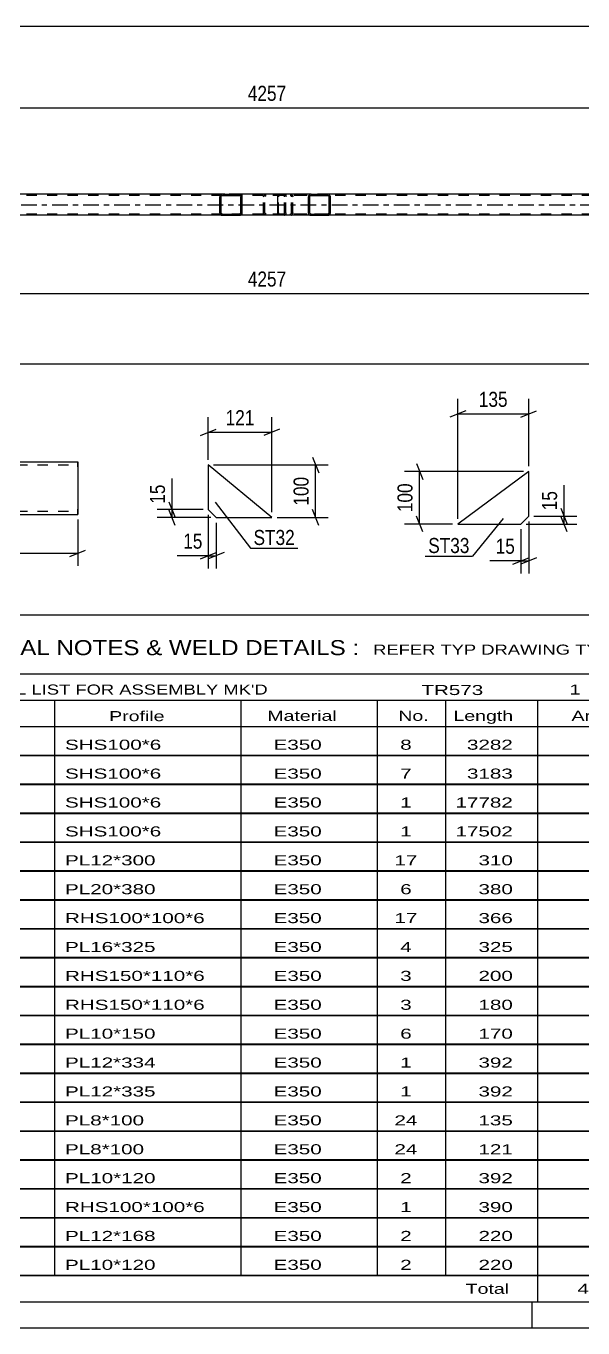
# Model space of a CAD drawing. Header units: millimetres. Extents: x 0 to 841, y 0 to 594.
# Drawn here: x 534.6 to 640.7, y 0 to 247.8 of the extents above; entities that cross this region are included whole.
import ezdxf

# ---------------------------------------------------------------- set-up
doc = ezdxf.new("R2010")
doc.units = ezdxf.units.MM
doc.linetypes.add('DXK_LINE_DOT2', pattern=[3.9198, 1.9599, -1.9599])
doc.linetypes.add('DXK_LINE_DOT3', pattern=[5.9187, 2.979, -0.9799, 0.9799, -0.9799])
doc.styles.add('Arial Narrow', font='ARIALN.TTF', dxfattribs={"height": 0.2})

# ---------------------------------------------------------------- blocks, each defined once
blk = doc.blocks.new('Unknown-122570569-1133')
at = {"color": 5, "linetype": 'Continuous'}
for p, q in [((5, 5), (836, 5)), ((631, 0), (631, 5)), ((0, 0), (841, 0))]:
    blk.add_line(p, q, dxfattribs=at)
blk = doc.blocks.new('Part-122570569-2004 - 1990')
at = {"color": 2, "linetype": 'Continuous'}
for p, q in [((505.43, 164.85), (544.42, 164.86)), ((505.43, 164.85), (505.43, 164.85)), ((505.43, 164.76), (505.43, 164.85)), ((505.43, 164.5), (505.43, 164.76)), ((505.43, 164.11), (505.43, 164.5)), ((505.43, 164.11), (505.43, 155.59)), ((544.43, 164.86), (544.42, 164.86)), ((544.42, 164.86), (544.42, 164.77)), ((544.42, 164.77), (544.42, 164.51)), ((544.42, 164.51), (544.42, 164.12)), ((544.42, 164.12), (544.43, 155.6)), ((505.43, 155.2), (505.43, 155.59)), ((505.43, 154.94), (505.43, 155.2)), ((505.43, 154.85), (505.43, 154.94)), ((505.43, 154.85), (544.43, 154.86)), ((505.43, 154.85), (505.43, 154.85)), ((544.43, 155.6), (544.43, 155.22)), ((544.43, 155.22), (544.43, 154.96)), ((544.43, 154.96), (544.43, 154.86)), ((544.43, 154.86), (544.43, 154.86))]:
    blk.add_line(p, q, dxfattribs=at)
at = {"color": 7, "linetype": 'DXK_LINE_DOT2'}
for p, q in [((505.43, 164.85), (544.43, 164.86)), ((505.43, 164.85), (505.43, 164.76)), ((505.43, 164.76), (505.43, 164.5)), ((505.43, 164.5), (505.43, 164.25)), ((505.43, 164.25), (544.43, 164.26)), ((505.43, 164.25), (544.42, 164.26)), ((505.43, 164.25), (505.43, 155.5)), ((505.43, 164.25), (505.43, 164.25)), ((505.43, 164.21), (505.43, 164.25)), ((505.43, 164.21), (505.43, 164.25)), ((505.43, 164.21), (505.43, 155.82)), ((505.43, 164.11), (505.43, 164.21)), ((505.43, 164.08), (505.43, 164.11)), ((505.43, 163.88), (505.43, 164.08)), ((505.43, 163.88), (505.43, 155.63)), ((544.42, 164.26), (544.43, 164.26)), ((544.42, 164.22), (544.42, 164.26)), ((544.42, 164.22), (544.43, 155.83)), ((544.43, 164.77), (544.43, 164.86)), ((544.43, 164.51), (544.43, 164.77)), ((544.43, 164.26), (544.43, 164.51)), ((544.43, 164.26), (544.43, 155.51)), ((544.43, 164.22), (544.43, 164.26)), ((544.43, 164.12), (544.43, 164.22)), ((544.43, 164.09), (544.43, 164.12)), ((544.43, 163.89), (544.43, 164.09)), ((544.43, 163.89), (544.43, 155.64)), ((505.43, 155.63), (505.43, 155.82)), ((505.43, 155.5), (505.43, 155.63)), ((505.43, 155.63), (505.43, 155.5)), ((505.43, 155.45), (505.43, 155.5)), ((505.43, 155.5), (505.43, 155.45)), ((505.43, 155.5), (505.43, 155.2)), ((505.43, 155.45), (544.43, 155.46)), ((505.43, 155.45), (544.43, 155.46)), ((505.43, 155.45), (505.43, 155.45)), ((505.43, 155.2), (505.43, 154.94)), ((505.43, 154.94), (505.43, 154.85)), ((505.43, 154.85), (544.43, 154.86)), ((544.43, 155.64), (544.43, 155.83)), ((544.43, 155.51), (544.43, 155.64)), ((544.43, 155.64), (544.43, 155.51)), ((544.43, 155.46), (544.43, 155.51)), ((544.43, 155.51), (544.43, 155.46)), ((544.43, 155.22), (544.43, 155.51)), ((544.43, 155.46), (544.43, 155.46)), ((544.43, 154.96), (544.43, 155.22)), ((544.43, 154.86), (544.43, 154.96))]:
    blk.add_line(p, q, dxfattribs=at)
blk = doc.blocks.new('Part-122570569-8114 - 8108')
at = {"color": 2, "linetype": 'Continuous'}
for p, q in [((581.39, 154.26), (569.3, 164.26)), ((569.3, 164.26), (569.3, 155.76)), ((569.3, 155.76), (570.8, 154.26)), ((570.8, 154.26), (581.39, 154.26))]:
    blk.add_line(p, q, dxfattribs=at)
blk = doc.blocks.new('Part-122570569-7320 - 7169')
at = {"color": 2, "linetype": 'Continuous'}
for p, q in [((571.99, 215.79), (506.92, 215.79)), ((657.13, 215.79), (592.06, 215.79)), ((571.99, 211.79), (506.92, 211.79)), ((657.13, 211.79), (592.06, 211.79))]:
    blk.add_line(p, q, dxfattribs=at)
at = {"color": 7, "linetype": 'DXK_LINE_DOT2'}
for p, q in [((592.06, 215.79), (571.99, 215.79)), ((763.96, 215.55), (101.56, 215.55)), ((763.96, 212.03), (101.56, 212.03)), ((592.06, 211.79), (571.99, 211.79))]:
    blk.add_line(p, q, dxfattribs=at)
at = {"color": 7, "linetype": 'DXK_LINE_DOT3'}
blk.add_line((101.56, 213.79), (763.96, 213.79), dxfattribs=at)
blk = doc.blocks.new('Part-122570569-7367 - 7169')
at = {"linetype": 'Continuous'}
h = blk.add_hatch(dxfattribs=at)
h.set_pattern_fill('', scale=0.7, style=0, pattern_type=0)
h.set_pattern_definition([(45, (592.5197, 215.4909), (-1.57154, 1.57154), [])])
h.paths.add_polyline_path([(592.56, 215.31), (592.52, 215.49), (592.41, 215.65), (592.25, 215.75), (592.06, 215.79), (588.87, 215.79), (588.68, 215.75), (588.52, 215.65), (588.41, 215.49), (588.37, 215.31), (588.37, 212.27), (588.41, 212.08), (588.52, 211.93), (588.68, 211.82), (588.87, 211.79), (592.06, 211.79), (592.25, 211.82), (592.41, 211.93), (592.52, 212.08), (592.56, 212.27)])
h.paths.add_polyline_path([(592.29, 212.18), (592.23, 212.1), (592.15, 212.05), (592.06, 212.03), (588.87, 212.03), (588.77, 212.05), (588.69, 212.1), (588.64, 212.18), (588.62, 212.27), (588.62, 215.31), (588.64, 215.4), (588.69, 215.48), (588.77, 215.53), (588.87, 215.55), (592.06, 215.55), (592.15, 215.53), (592.23, 215.48), (592.29, 215.4), (592.31, 215.31), (592.31, 212.27)])
at = {"color": 2, "linetype": 'Continuous'}
for p, q in [((582.56, 215.49), (582.62, 215.65)), ((582.62, 215.65), (582.71, 215.75)), ((582.71, 215.75), (582.81, 215.79)), ((588.87, 215.79), (582.81, 215.79)), ((588.87, 215.79), (588.68, 215.75)), ((588.87, 215.79), (592.06, 215.79)), ((592.25, 215.75), (592.06, 215.79)), ((582.54, 215.31), (582.56, 215.49)), ((582.54, 212.27), (582.54, 215.31)), ((588.41, 215.49), (588.37, 215.31)), ((588.37, 212.27), (588.37, 215.31)), ((588.62, 215.31), (588.64, 215.4)), ((588.62, 212.27), (588.62, 215.31)), ((588.64, 215.4), (588.69, 215.48)), ((588.69, 215.48), (588.77, 215.53)), ((588.77, 215.53), (588.87, 215.55)), ((588.87, 215.55), (592.06, 215.55)), ((592.06, 215.55), (592.15, 215.53)), ((592.15, 215.53), (592.23, 215.48)), ((592.23, 215.48), (592.29, 215.4)), ((592.29, 215.4), (592.31, 215.31)), ((592.31, 212.27), (592.31, 215.31)), ((592.56, 215.31), (592.52, 215.49)), ((592.56, 212.27), (592.56, 215.31)), ((582.56, 212.08), (582.54, 212.27)), ((582.62, 211.93), (582.56, 212.08)), ((582.71, 211.82), (582.62, 211.93)), ((582.81, 211.79), (582.71, 211.82)), ((588.87, 211.79), (582.81, 211.79)), ((588.37, 212.27), (588.41, 212.08)), ((588.64, 212.18), (588.62, 212.27)), ((588.69, 212.1), (588.64, 212.18)), ((588.68, 211.82), (588.87, 211.79)), ((588.77, 212.05), (588.69, 212.1)), ((588.87, 212.03), (588.77, 212.05)), ((588.87, 212.03), (592.06, 212.03)), ((588.87, 211.79), (592.06, 211.79)), ((592.15, 212.05), (592.06, 212.03)), ((592.06, 211.79), (592.25, 211.82)), ((592.23, 212.1), (592.15, 212.05)), ((592.29, 212.18), (592.23, 212.1)), ((592.31, 212.27), (592.29, 212.18)), ((592.52, 212.08), (592.56, 212.27))]:
    blk.add_line(p, q, dxfattribs=at)
at = {"color": 7, "linetype": 'DXK_LINE_DOT2'}
for p, q in [((584.09, 215.55), (584.09, 215.79)), ((584.91, 215.79), (585.1, 215.75)), ((592.06, 215.79), (588.87, 215.79)), ((582.69, 215.4), (582.68, 215.31)), ((582.68, 212.27), (582.68, 215.31)), ((582.72, 215.48), (582.69, 215.4)), ((582.76, 215.53), (582.72, 215.48)), ((582.81, 215.55), (582.76, 215.53)), ((592.06, 215.55), (582.81, 215.55)), ((585, 215.53), (584.91, 215.55)), ((585.08, 215.48), (585, 215.53)), ((585.14, 215.4), (585.08, 215.48)), ((585.16, 215.31), (585.14, 215.4)), ((585.16, 212.27), (585.16, 215.31)), ((585.37, 215.49), (585.41, 215.31)), ((585.41, 212.27), (585.41, 215.31)), ((582.68, 212.27), (582.69, 212.18)), ((582.69, 212.18), (582.72, 212.1)), ((582.72, 212.1), (582.76, 212.05)), ((582.76, 212.05), (582.81, 212.03)), ((592.06, 212.03), (582.81, 212.03)), ((584.09, 211.79), (584.09, 212.03)), ((584.91, 212.03), (585, 212.05)), ((585.1, 211.82), (584.91, 211.79)), ((585, 212.05), (585.08, 212.1)), ((585.08, 212.1), (585.14, 212.18)), ((585.14, 212.18), (585.16, 212.27)), ((585.41, 212.27), (585.37, 212.08)), ((592.06, 211.79), (588.87, 211.79))]:
    blk.add_line(p, q, dxfattribs=at)
for centre, start, end in [((584.92, 215.29), 23.8494, 68.8059), ((584.92, 212.28), 291.1941, 336.1506)]:
    blk.add_arc(centre, 0.492, start, end, dxfattribs=at)
at = {"color": 2, "linetype": 'Continuous'}
for centre, start, end in [((588.86, 215.29), 111.1941, 156.1506), ((592.07, 215.29), 23.8494, 68.8059), ((588.86, 212.28), 203.8494, 248.8059), ((592.07, 212.28), 291.1941, 336.1506)]:
    blk.add_arc(centre, 0.492, start, end, dxfattribs=at)
blk = doc.blocks.new('Part-122570569-7368 - 7169')
at = {"linetype": 'Continuous'}
h = blk.add_hatch(dxfattribs=at)
h.set_pattern_fill('', scale=0.7, style=0, pattern_type=0)
h.set_pattern_definition([(45, (575.7017, 215.4909), (-1.57154, 1.57154), [])])
h.paths.add_polyline_path([(575.74, 215.31), (575.7, 215.49), (575.59, 215.65), (575.43, 215.75), (575.23, 215.79), (571.99, 215.79), (571.8, 215.75), (571.63, 215.65), (571.52, 215.49), (571.48, 215.31), (571.48, 212.27), (571.52, 212.08), (571.63, 211.93), (571.8, 211.82), (571.99, 211.79), (575.23, 211.79), (575.43, 211.82), (575.59, 211.93), (575.7, 212.08), (575.74, 212.27)])
h.paths.add_polyline_path([(575.47, 212.18), (575.41, 212.1), (575.33, 212.05), (575.23, 212.03), (571.99, 212.03), (571.9, 212.05), (571.81, 212.1), (571.76, 212.18), (571.74, 212.27), (571.74, 215.31), (571.76, 215.4), (571.81, 215.48), (571.9, 215.53), (571.99, 215.55), (575.23, 215.55), (575.33, 215.53), (575.41, 215.48), (575.47, 215.4), (575.49, 215.31), (575.49, 212.27)])
at = {"color": 2, "linetype": 'Continuous'}
for p, q in [((571.99, 215.79), (571.8, 215.75)), ((571.99, 215.79), (575.23, 215.79)), ((582.81, 215.79), (575.23, 215.79)), ((575.43, 215.75), (575.23, 215.79)), ((571.52, 215.49), (571.48, 215.31)), ((571.48, 212.27), (571.48, 215.31)), ((571.74, 215.31), (571.76, 215.4)), ((571.74, 212.27), (571.74, 215.31)), ((571.76, 215.4), (571.81, 215.48)), ((571.81, 215.48), (571.9, 215.53)), ((571.9, 215.53), (571.99, 215.55)), ((571.99, 215.55), (575.23, 215.55)), ((575.23, 215.55), (575.33, 215.53)), ((575.33, 215.53), (575.41, 215.48)), ((575.41, 215.48), (575.47, 215.4)), ((575.47, 215.4), (575.49, 215.31)), ((575.49, 212.27), (575.49, 215.31)), ((575.74, 215.31), (575.7, 215.49)), ((575.74, 212.27), (575.74, 215.31)), ((571.48, 212.27), (571.52, 212.08)), ((571.76, 212.18), (571.74, 212.27)), ((571.81, 212.1), (571.76, 212.18)), ((571.8, 211.82), (571.99, 211.79)), ((571.9, 212.05), (571.81, 212.1)), ((571.99, 212.03), (571.9, 212.05)), ((571.99, 212.03), (575.23, 212.03)), ((571.99, 211.79), (575.23, 211.79)), ((575.33, 212.05), (575.23, 212.03)), ((575.23, 211.79), (575.43, 211.82)), ((582.81, 211.79), (575.23, 211.79)), ((575.41, 212.1), (575.33, 212.05)), ((575.47, 212.18), (575.41, 212.1)), ((575.49, 212.27), (575.47, 212.18)), ((575.7, 212.08), (575.74, 212.27))]:
    blk.add_line(p, q, dxfattribs=at)
at = {"color": 7, "linetype": 'DXK_LINE_DOT2'}
for p, q in [((575.23, 215.79), (571.99, 215.79)), ((580.15, 215.75), (580.34, 215.79)), ((583.58, 215.79), (582.81, 215.79)), ((583.58, 215.79), (583.77, 215.75)), ((583.58, 215.55), (571.99, 215.55)), ((579.83, 215.31), (579.87, 215.49)), ((579.83, 212.27), (579.83, 215.31)), ((580.11, 215.4), (580.09, 215.31)), ((580.09, 212.27), (580.09, 215.31)), ((580.16, 215.48), (580.11, 215.4)), ((580.16, 215.48), (580.19, 215.49)), ((580.19, 215.49), (580.25, 215.53)), ((580.25, 215.53), (580.34, 215.55)), ((583.68, 215.53), (583.58, 215.55)), ((583.76, 215.48), (583.68, 215.53)), ((583.81, 215.4), (583.76, 215.48)), ((583.83, 215.31), (583.81, 215.4)), ((583.83, 212.27), (583.83, 215.31)), ((584.05, 215.49), (584.09, 215.31)), ((584.09, 212.27), (584.09, 215.31)), ((583.58, 212.03), (571.99, 212.03)), ((575.23, 211.79), (571.99, 211.79)), ((579.87, 212.08), (579.83, 212.27)), ((580.09, 212.27), (580.11, 212.18)), ((580.11, 212.18), (580.16, 212.1)), ((580.34, 211.79), (580.15, 211.82)), ((580.16, 212.1), (580.19, 212.08)), ((580.19, 212.08), (580.25, 212.05)), ((580.25, 212.05), (580.34, 212.03)), ((583.58, 211.79), (582.81, 211.79)), ((583.58, 212.03), (583.68, 212.05)), ((583.77, 211.82), (583.58, 211.79)), ((583.68, 212.05), (583.76, 212.1)), ((583.76, 212.1), (583.81, 212.18)), ((583.81, 212.18), (583.83, 212.27)), ((584.09, 212.27), (584.05, 212.08))]:
    blk.add_line(p, q, dxfattribs=at)
at = {"color": 2, "linetype": 'Continuous'}
for centre, start, end in [((571.98, 215.29), 110.7583, 155.68), ((575.25, 215.29), 24.32, 69.2417), ((571.98, 212.29), 204.32, 249.2417), ((575.25, 212.29), 290.7583, 335.68)]:
    blk.add_arc(centre, 0.496, start, end, dxfattribs=at)
at = {"color": 7, "linetype": 'DXK_LINE_DOT2'}
for centre, start, end in [((580.32, 215.29), 110.7583, 155.68), ((583.6, 215.29), 24.32, 69.2417), ((580.32, 212.29), 204.32, 249.2417), ((583.6, 212.29), 290.7583, 335.68)]:
    blk.add_arc(centre, 0.496, start, end, dxfattribs=at)
blk = doc.blocks.new('Part-122570569-8170 - 8164')
at = {"color": 2, "linetype": 'Continuous'}
for p, q in [((630.34, 163.02), (616.84, 153.02)), ((630.34, 154.52), (630.34, 163.02)), ((628.84, 153.02), (630.34, 154.52)), ((616.84, 153.02), (628.84, 153.02))]:
    blk.add_line(p, q, dxfattribs=at)
blk = doc.blocks.new('StraightDimension-122570569-2006 - 1990')
at = {"color": 7, "linetype": 'Continuous'}
for p, q in [((505.43, 153.85), (505.43, 145.06)), ((544.43, 153.86), (544.43, 145.06)), ((506.93, 148.06), (503.93, 146.86)), ((505.43, 147.46), (544.43, 147.46)), ((542.93, 146.86), (545.93, 148.06))]:
    blk.add_line(p, q, dxfattribs=at)
at = {"color": 0}
blk.add_wipeout([(528.27, 148.21), (528.27, 152.41), (521.59, 152.41), (521.59, 148.21)], dxfattribs=at)
at = {"color": 3, "style": 'Arial Narrow'}
blk.add_text('390', height=2.863, dxfattribs=at).set_placement((522.19, 148.81))
blk = doc.blocks.new('StraightDimension-122570569-8116 - 8108')
at = {"color": 7, "linetype": 'Continuous'}
for p, q in [((570.3, 164.26), (592.15, 164.26)), ((589.15, 165.76), (590.35, 162.76)), ((589.75, 154.26), (589.75, 164.26)), ((582.39, 154.26), (592.15, 154.26)), ((590.35, 152.76), (589.15, 155.76))]:
    blk.add_line(p, q, dxfattribs=at)
at = {"color": 0}
blk.add_wipeout([(589, 162.6), (584.8, 162.6), (584.8, 155.92), (589, 155.92)], dxfattribs=at)
at = {"color": 3, "style": 'Arial Narrow'}
blk.add_text('100', height=2.863, rotation=90.0002, dxfattribs=at).set_placement((588.4, 156.52))
blk = doc.blocks.new('StraightDimension-122570569-8128 - 8108')
at = {"color": 7, "linetype": 'Continuous'}
for p, q in [((561.79, 157.26), (562.99, 154.26)), ((568.3, 155.76), (559.54, 155.76)), ((569.8, 154.26), (559.54, 154.26)), ((562.99, 152.76), (561.79, 155.76)), ((562.39, 154.26), (562.39, 155.76))]:
    blk.add_line(p, q, dxfattribs=at)
at = {"color": 0}
blk.add_wipeout([(561.63, 161.14), (557.43, 161.14), (557.43, 156.28), (561.63, 156.28)], dxfattribs=at)
at = {"color": 7, "linetype": 'Continuous'}
blk.add_line((562.39, 155.76), (562.39, 161.66), dxfattribs=at)
blk.add_line((562.39, 155.76), (562.39, 161.66), dxfattribs=at)
at = {"color": 3, "style": 'Arial Narrow'}
blk.add_text('15', height=2.863, rotation=90.0002, dxfattribs=at).set_placement((561.04, 156.88))
blk = doc.blocks.new('StraightDimension-122570569-8139 - 8108')
at = {"color": 7, "linetype": 'Continuous'}
for p, q in [((567.8, 169.88), (570.8, 171.08)), ((569.3, 165.26), (569.3, 173.33)), ((582.89, 171.08), (579.89, 169.88)), ((581.39, 155.26), (581.39, 173.33)), ((569.3, 170.48), (581.39, 170.48))]:
    blk.add_line(p, q, dxfattribs=at)
at = {"color": 0}
blk.add_wipeout([(578.69, 171.23), (578.69, 175.43), (572, 175.43), (572, 171.23)], dxfattribs=at)
at = {"color": 3, "style": 'Arial Narrow'}
blk.add_text('121', height=2.863, dxfattribs=at).set_placement((572.6, 171.83))
blk = doc.blocks.new('StraightDimension-122570569-8149 - 8108')
at = {"color": 7, "linetype": 'Continuous'}
for p, q in [((569.3, 154.76), (569.3, 144.58)), ((570.8, 153.26), (570.8, 144.58)), ((567.8, 146.38), (570.8, 147.58)), ((572.3, 147.58), (569.3, 146.38)), ((569.3, 146.98), (570.8, 146.98))]:
    blk.add_line(p, q, dxfattribs=at)
at = {"color": 0}
blk.add_wipeout([(568.78, 147.73), (568.78, 151.93), (563.92, 151.93), (563.92, 147.73)], dxfattribs=at)
at = {"color": 7, "linetype": 'Continuous'}
blk.add_line((569.3, 146.98), (563.39, 146.98), dxfattribs=at)
blk.add_line((569.3, 146.98), (563.39, 146.98), dxfattribs=at)
at = {"color": 3, "style": 'Arial Narrow'}
blk.add_text('15', height=2.863, dxfattribs=at).set_placement((564.52, 148.33))
blk = doc.blocks.new('StraightDimension-122570569-20583 - 7169')
at = {"color": 7, "linetype": 'Continuous'}
for p, q in [((495.36, 224.39), (495.36, 242.66)), ((665.62, 224.39), (665.62, 242.66)), ((496.86, 232.82), (493.86, 231.62)), ((495.36, 232.22), (665.62, 232.22)), ((664.12, 231.62), (667.12, 232.82))]:
    blk.add_line(p, q, dxfattribs=at)
at = {"color": 0, "linetype": 'Continuous'}
blk.add_wipeout([(665.02, 243.26), (660.82, 243.26), (660.82, 232.92), (665.02, 232.92)], dxfattribs=at)
at = {"color": 0}
blk.add_wipeout([(584.75, 232.97), (584.75, 237.17), (576.23, 237.17), (576.23, 232.97)], dxfattribs=at)
at = {"color": 3, "linetype": 'Continuous', "style": 'Arial Narrow'}
blk.add_text('14423', height=2.863, rotation=90.0002, dxfattribs=at).set_placement((664.42, 233.52))
at = {"color": 3, "style": 'Arial Narrow'}
blk.add_text('4257', height=2.863, dxfattribs=at).set_placement((576.83, 233.57))
blk = doc.blocks.new('StraightDimension-122570569-11302 - 7169')
at = {"color": 7, "linetype": 'Continuous'}
blk.add_line((91.34, 247.81), (774.18, 247.81), dxfattribs=at)
blk = doc.blocks.new('StraightDimension-122570569-20571 - 7169')
at = {"color": 7, "linetype": 'Continuous'}
blk.add_line((90.7, 183.49), (774.82, 183.49), dxfattribs=at)
blk = doc.blocks.new('StraightDimension-122570569-7613 - 7169')
at = {"color": 7, "linetype": 'Continuous'}
for p, q in [((495.36, 202.39), (495.36, 186.42)), ((665.62, 202.39), (665.62, 186.42)), ((496.86, 197.47), (493.86, 196.27)), ((495.36, 196.87), (665.62, 196.87)), ((664.12, 196.27), (667.12, 197.47))]:
    blk.add_line(p, q, dxfattribs=at)
at = {"color": 0}
blk.add_wipeout([(584.75, 197.62), (584.75, 201.82), (576.23, 201.82), (576.23, 197.62)], dxfattribs=at)
at = {"color": 0, "linetype": 'Continuous'}
blk.add_wipeout([(665.02, 196.17), (660.82, 196.17), (660.82, 185.82), (665.02, 185.82)], dxfattribs=at)
at = {"color": 3, "style": 'Arial Narrow'}
blk.add_text('4257', height=2.863, dxfattribs=at).set_placement((576.83, 198.22))
at = {"color": 3, "linetype": 'Continuous', "style": 'Arial Narrow'}
blk.add_text('14423', height=2.863, rotation=90.0002, dxfattribs=at).set_placement((664.42, 186.42))
blk = doc.blocks.new('StraightDimension-122570569-8198 - 8164')
at = {"color": 7, "linetype": 'Continuous'}
for p, q in [((608.95, 164.52), (610.15, 161.52)), ((629.34, 163.02), (606.7, 163.02)), ((609.55, 153.02), (609.55, 163.02)), ((610.15, 151.52), (608.95, 154.52)), ((615.84, 153.02), (606.7, 153.02))]:
    blk.add_line(p, q, dxfattribs=at)
at = {"color": 0}
blk.add_wipeout([(608.8, 161.36), (604.6, 161.36), (604.6, 154.68), (608.8, 154.68)], dxfattribs=at)
at = {"color": 3, "style": 'Arial Narrow'}
blk.add_text('100', height=2.863, rotation=90.0002, dxfattribs=at).set_placement((608.2, 155.28))
blk = doc.blocks.new('StraightDimension-122570569-8186 - 8164')
at = {"color": 7, "linetype": 'Continuous'}
for p, q in [((616.84, 154.02), (616.84, 176.82)), ((630.34, 164.02), (630.34, 176.82)), ((618.34, 174.57), (615.34, 173.37)), ((616.84, 173.97), (630.34, 173.97)), ((628.84, 173.37), (631.84, 174.57))]:
    blk.add_line(p, q, dxfattribs=at)
at = {"color": 0}
blk.add_wipeout([(626.93, 174.72), (626.93, 178.92), (620.24, 178.92), (620.24, 174.72)], dxfattribs=at)
at = {"color": 3, "style": 'Arial Narrow'}
blk.add_text('135', height=2.863, dxfattribs=at).set_placement((620.84, 175.32))
blk = doc.blocks.new('StraightDimension-122570569-8172 - 8164')
at = {"color": 7, "linetype": 'Continuous'}
for p, q in [((628.84, 152.02), (628.84, 143.61)), ((630.34, 153.52), (630.34, 143.61)), ((627.34, 145.41), (630.34, 146.61)), ((631.84, 146.61), (628.84, 145.41)), ((628.84, 146.01), (630.34, 146.01))]:
    blk.add_line(p, q, dxfattribs=at)
at = {"color": 0}
blk.add_wipeout([(628.31, 146.76), (628.31, 150.96), (623.45, 150.96), (623.45, 146.76)], dxfattribs=at)
at = {"color": 7, "linetype": 'Continuous'}
blk.add_line((628.84, 146.01), (622.93, 146.01), dxfattribs=at)
blk.add_line((628.84, 146.01), (622.93, 146.01), dxfattribs=at)
at = {"color": 3, "style": 'Arial Narrow'}
blk.add_text('15', height=2.863, dxfattribs=at).set_placement((624.05, 147.36))
blk = doc.blocks.new('StraightDimension-122570569-8210 - 8164')
at = {"color": 7, "linetype": 'Continuous'}
for p, q in [((631.34, 154.52), (639.49, 154.52)), ((636.49, 156.02), (637.69, 153.02)), ((637.69, 151.52), (636.49, 154.52)), ((637.09, 153.02), (637.09, 154.52)), ((629.84, 153.02), (639.49, 153.02))]:
    blk.add_line(p, q, dxfattribs=at)
at = {"color": 0}
blk.add_wipeout([(636.34, 159.9), (632.14, 159.9), (632.14, 155.04), (636.34, 155.04)], dxfattribs=at)
at = {"color": 7, "linetype": 'Continuous'}
blk.add_line((637.09, 154.52), (637.09, 160.43), dxfattribs=at)
blk.add_line((637.09, 154.52), (637.09, 160.43), dxfattribs=at)
at = {"color": 3, "style": 'Arial Narrow'}
blk.add_text('15', height=2.863, rotation=90.0002, dxfattribs=at).set_placement((635.74, 155.64))
blk = doc.blocks.new('Unknown-122570569-21264')
at = {"color": 7, "linetype": 'Continuous'}
for p, q in [((516, 135.75), (676, 135.75)), ((516, 124.5), (516, 135.75)), ((676, 135.75), (676, 124.5)), ((516, 124.5), (676, 124.5)), ((516, 124.5), (516, 119.5)), ((676, 124.5), (676, 119.5)), ((516, 119.5), (676, 119.5)), ((516, 119.5), (516, 114.5)), ((540, 119.5), (540, 114.5)), ((575.5, 119.5), (575.5, 114.5)), ((601.5, 119.5), (601.5, 114.5)), ((614.5, 119.5), (614.5, 114.5)), ((632, 119.5), (632, 114.5)), ((654, 119.5), (654, 114.5)), ((676, 119.5), (676, 114.5)), ((516, 114.5), (676, 114.5)), ((516, 114.45), (516, 109.05)), ((516, 114.45), (676, 114.45)), ((540, 114.5), (540, 109)), ((575.5, 114.5), (575.5, 109)), ((601.5, 114.5), (601.5, 109)), ((614.5, 114.5), (614.5, 109)), ((632, 114.5), (632, 109)), ((654, 114.5), (654, 109)), ((676, 114.45), (676, 109.05)), ((516, 109.05), (676, 109.05)), ((516, 108.95), (516, 103.55)), ((516, 108.95), (676, 108.95)), ((540, 109), (540, 103.5)), ((575.5, 109), (575.5, 103.5)), ((601.5, 109), (601.5, 103.5)), ((614.5, 109), (614.5, 103.5)), ((632, 109), (632, 103.5)), ((654, 109), (654, 103.5)), ((676, 108.95), (676, 103.55)), ((516, 103.55), (676, 103.55)), ((516, 103.45), (516, 98.05)), ((516, 103.45), (676, 103.45)), ((540, 103.5), (540, 98)), ((575.5, 103.5), (575.5, 98)), ((601.5, 103.5), (601.5, 98)), ((614.5, 103.5), (614.5, 98)), ((632, 103.5), (632, 98)), ((654, 103.5), (654, 98)), ((676, 103.45), (676, 98.05)), ((516, 98.05), (676, 98.05)), ((516, 97.95), (516, 92.55)), ((516, 97.95), (676, 97.95)), ((540, 98), (540, 92.5)), ((575.5, 98), (575.5, 92.5)), ((601.5, 98), (601.5, 92.5)), ((614.5, 98), (614.5, 92.5)), ((632, 98), (632, 92.5)), ((654, 98), (654, 92.5)), ((676, 97.95), (676, 92.55)), ((516, 92.55), (676, 92.55)), ((516, 92.45), (516, 87.05)), ((516, 92.45), (676, 92.45)), ((540, 92.5), (540, 87)), ((575.5, 92.5), (575.5, 87)), ((601.5, 92.5), (601.5, 87)), ((614.5, 92.5), (614.5, 87)), ((632, 92.5), (632, 87)), ((654, 92.5), (654, 87)), ((676, 92.45), (676, 87.05)), ((516, 87.05), (676, 87.05)), ((516, 86.95), (516, 81.55)), ((516, 86.95), (676, 86.95)), ((540, 87), (540, 81.5)), ((575.5, 87), (575.5, 81.5)), ((601.5, 87), (601.5, 81.5)), ((614.5, 87), (614.5, 81.5)), ((632, 87), (632, 81.5)), ((654, 87), (654, 81.5)), ((676, 86.95), (676, 81.55)), ((516, 81.55), (676, 81.55)), ((516, 81.45), (516, 76.05)), ((516, 81.45), (676, 81.45)), ((540, 81.5), (540, 76)), ((575.5, 81.5), (575.5, 76)), ((601.5, 81.5), (601.5, 76)), ((614.5, 81.5), (614.5, 76)), ((632, 81.5), (632, 76)), ((654, 81.5), (654, 76)), ((676, 81.45), (676, 76.05)), ((516, 76.05), (676, 76.05)), ((516, 75.95), (516, 70.55)), ((516, 75.95), (676, 75.95)), ((540, 76), (540, 70.5)), ((575.5, 76), (575.5, 70.5)), ((601.5, 76), (601.5, 70.5)), ((614.5, 76), (614.5, 70.5)), ((632, 76), (632, 70.5)), ((654, 76), (654, 70.5)), ((676, 75.95), (676, 70.55)), ((516, 70.55), (676, 70.55)), ((516, 70.45), (516, 65.05)), ((516, 70.45), (676, 70.45)), ((540, 70.5), (540, 65)), ((575.5, 70.5), (575.5, 65)), ((601.5, 70.5), (601.5, 65)), ((614.5, 70.5), (614.5, 65)), ((632, 70.5), (632, 65)), ((654, 70.5), (654, 65)), ((676, 70.45), (676, 65.05)), ((516, 65.05), (676, 65.05)), ((516, 64.95), (516, 59.55)), ((516, 64.95), (676, 64.95)), ((540, 65), (540, 59.5)), ((575.5, 65), (575.5, 59.5)), ((601.5, 65), (601.5, 59.5)), ((614.5, 65), (614.5, 59.5)), ((632, 65), (632, 59.5)), ((654, 65), (654, 59.5)), ((676, 64.95), (676, 59.55)), ((516, 59.55), (676, 59.55)), ((540, 59.5), (540, 54)), ((575.5, 59.5), (575.5, 54)), ((601.5, 59.5), (601.5, 54)), ((614.5, 59.5), (614.5, 54)), ((632, 59.5), (632, 54)), ((654, 59.5), (654, 54)), ((516, 59.45), (516, 54.05)), ((516, 59.45), (676, 59.45)), ((676, 59.45), (676, 54.05)), ((516, 54.05), (676, 54.05)), ((516, 53.95), (516, 48.55)), ((516, 53.95), (676, 53.95)), ((540, 54), (540, 48.5)), ((575.5, 54), (575.5, 48.5)), ((601.5, 54), (601.5, 48.5)), ((614.5, 54), (614.5, 48.5)), ((632, 54), (632, 48.5)), ((654, 54), (654, 48.5)), ((676, 53.95), (676, 48.55)), ((516, 48.55), (676, 48.55)), ((516, 48.45), (516, 43.05)), ((516, 48.45), (676, 48.45)), ((540, 48.5), (540, 43)), ((575.5, 48.5), (575.5, 43)), ((601.5, 48.5), (601.5, 43)), ((614.5, 48.5), (614.5, 43)), ((632, 48.5), (632, 43)), ((654, 48.5), (654, 43)), ((676, 48.45), (676, 43.05)), ((516, 43.05), (676, 43.05)), ((516, 42.95), (516, 37.55)), ((516, 42.95), (676, 42.95)), ((540, 43), (540, 37.5)), ((575.5, 43), (575.5, 37.5)), ((601.5, 43), (601.5, 37.5)), ((614.5, 43), (614.5, 37.5)), ((632, 43), (632, 37.5)), ((654, 43), (654, 37.5)), ((676, 42.95), (676, 37.55)), ((516, 37.55), (676, 37.55)), ((516, 37.45), (516, 32.05)), ((516, 37.45), (676, 37.45)), ((540, 37.5), (540, 32)), ((575.5, 37.5), (575.5, 32)), ((601.5, 37.5), (601.5, 32)), ((614.5, 37.5), (614.5, 32)), ((632, 37.5), (632, 32)), ((654, 37.5), (654, 32)), ((676, 37.45), (676, 32.05)), ((516, 32.05), (676, 32.05)), ((516, 31.95), (516, 26.55)), ((516, 31.95), (676, 31.95)), ((540, 32), (540, 26.5)), ((575.5, 32), (575.5, 26.5)), ((601.5, 32), (601.5, 26.5)), ((614.5, 32), (614.5, 26.5)), ((632, 32), (632, 26.5)), ((654, 32), (654, 26.5)), ((676, 31.95), (676, 26.55)), ((516, 26.55), (676, 26.55)), ((516, 26.45), (516, 21.05)), ((516, 26.45), (676, 26.45)), ((540, 26.5), (540, 21)), ((575.5, 26.5), (575.5, 21)), ((601.5, 26.5), (601.5, 21)), ((614.5, 26.5), (614.5, 21)), ((632, 26.5), (632, 21)), ((654, 26.5), (654, 21)), ((676, 26.45), (676, 21.05)), ((516, 21.05), (676, 21.05)), ((516, 20.95), (516, 15.55)), ((516, 20.95), (676, 20.95)), ((540, 21), (540, 15.5)), ((575.5, 21), (575.5, 15.5)), ((601.5, 21), (601.5, 15.5)), ((614.5, 21), (614.5, 15.5)), ((632, 21), (632, 15.5)), ((654, 21), (654, 15.5)), ((676, 20.95), (676, 15.55)), ((516, 15.55), (676, 15.55)), ((516, 15.45), (516, 10.05)), ((516, 15.45), (676, 15.45)), ((540, 15.5), (540, 10)), ((575.5, 15.5), (575.5, 10)), ((601.5, 15.5), (601.5, 10)), ((614.5, 15.5), (614.5, 10)), ((632, 15.5), (632, 10)), ((654, 15.5), (654, 10)), ((676, 15.45), (676, 10.05)), ((516, 10.05), (676, 10.05)), ((516, 10), (676, 10)), ((516, 10), (516, 5)), ((632, 10), (632, 5)), ((654, 10), (654, 5)), ((676, 10), (676, 5)), ((516, 5), (676, 5))]:
    blk.add_line(p, q, dxfattribs=at)
at = {"color": 7, "style": 'Arial Narrow'}
for s, height, width, p in [('GENERAL NOTES & WELD DETAILS :', 2.8633, 1.4, (517.15, 128.06)), ('REFER TYP DRAWING TYP-01', 1.9089, 1.6, (600.7, 128.16)), ("MATERIAL LIST FOR ASSEMBLY MK'D", 1.9089, 1.6, (517.15, 120.56)), ('TR573', 1.909, 1.794707, (609.9, 120.47)), ('1', 1.91, 1.794707, (638.08, 120.56)), ('No. Required', 1.9089, 1.6, (647.41, 120.56)), ('Mark', 1.909, 1.7, (517.34, 115.5)), ('Profile', 1.909, 1.7, (550.41, 115.5)), ('Material', 1.909, 1.7, (580.54, 115.56)), ('No.', 1.909, 1.7, (605.5, 115.56)), ('Length', 1.909, 1.7, (616, 115.56)), ('Area', 1.909, 1.7, (638.5, 115.56)), ('Weight', 1.909, 1.7, (658, 115.56))]:
    blk.add_text(s, height=height, dxfattribs=dict(at, width=width)).set_placement(p)
at = {"color": 7, "linetype": 'Continuous', "style": 'Arial Narrow'}
for s, height, width, p in [('M224', 1.909, 1.794707, (517.5, 110.06)), ('SHS100*6', 1.909, 1.794707, (542, 110.06)), ('E350', 1.909, 1.794707, (581.74, 110.06)), ('8', 1.91, 1.794707, (605.86, 110.06)), ('3282', 1.909, 1.794707, (618.58, 110.06)), ('1.3', 1.909, 1.794707, (642.32, 110.06)), ('459.8', 1.909, 1.794707, (658.96, 110.06)), ('M221', 1.909, 1.794707, (517.5, 104.56)), ('SHS100*6', 1.909, 1.794707, (542, 104.56)), ('E350', 1.909, 1.794707, (581.74, 104.56)), ('7', 1.91, 1.794707, (605.86, 104.56)), ('3183', 1.909, 1.794707, (618.58, 104.56)), ('1.2', 1.909, 1.794707, (642.32, 104.56)), ('384.8', 1.909, 1.794707, (658.96, 104.56)), ('BC179', 1.909, 1.794707, (517.5, 99.06)), ('SHS100*6', 1.909, 1.794707, (542, 99.06)), ('E350', 1.909, 1.794707, (581.74, 99.06)), ('1', 1.91, 1.794707, (605.86, 99.06)), ('17782', 1.909, 1.794707, (616.4, 99.06)), ('7.1', 1.909, 1.794707, (642.32, 99.06)), ('314.9', 1.909, 1.794707, (658.96, 99.06)), ('TR573', 1.909, 1.794707, (517.5, 93.56)), ('SHS100*6', 1.909, 1.794707, (542, 93.56)), ('E350', 1.909, 1.794707, (581.74, 93.56)), ('1', 1.91, 1.794707, (605.86, 93.56)), ('17502', 1.909, 1.794707, (616.4, 93.56)), ('7.0', 1.909, 1.794707, (642.32, 93.56)), ('310.0', 1.909, 1.794707, (658.96, 93.56)), ('PL761', 1.909, 1.794707, (517.5, 88.06)), ('PL12*300', 1.909, 1.794707, (542, 88.06)), ('E350', 1.909, 1.794707, (581.74, 88.06)), ('17', 1.909, 1.794707, (604.76, 88.06)), ('310', 1.909, 1.794707, (620.77, 88.06)), ('0.2', 1.909, 1.794707, (642.32, 88.06)), ('148.9', 1.909, 1.794707, (658.96, 88.06)), ('SP20', 1.909, 1.794707, (517.5, 82.56)), ('PL20*380', 1.909, 1.794707, (542, 82.56)), ('E350', 1.909, 1.794707, (581.74, 82.56)), ('6', 1.91, 1.794707, (605.86, 82.56)), ('380', 1.909, 1.794707, (620.77, 82.56)), ('0.3', 1.909, 1.794707, (642.32, 82.56)), ('136.0', 1.909, 1.794707, (658.96, 82.56)), ('M1454', 1.909, 1.794707, (517.5, 77.06)), ('RHS100*100*6', 1.9089, 1.794707, (542, 77.06)), ('E350', 1.909, 1.794707, (581.74, 77.06)), ('17', 1.909, 1.794707, (604.76, 77.06)), ('366', 1.909, 1.794707, (620.77, 77.06)), ('0.1', 1.909, 1.794707, (642.32, 77.06)), ('110.2', 1.909, 1.794707, (658.96, 77.06)), ('SP19', 1.909, 1.794707, (517.5, 71.56)), ('PL16*325', 1.909, 1.794707, (542, 71.56)), ('E350', 1.909, 1.794707, (581.74, 71.56)), ('4', 1.91, 1.794707, (605.86, 71.56)), ('325', 1.909, 1.794707, (620.77, 71.56)), ('0.2', 1.909, 1.794707, (642.32, 71.56)), ('53.1', 1.909, 1.794707, (661.14, 71.56)), ('TB74', 1.909, 1.794707, (517.5, 66.06)), ('RHS150*110*6', 1.9089, 1.794707, (542, 66.06)), ('E350', 1.909, 1.794707, (581.74, 66.06)), ('3', 1.91, 1.794707, (605.86, 66.06)), ('200', 1.909, 1.794707, (620.77, 66.06)), ('0.1', 1.909, 1.794707, (642.32, 66.06)), ('14.0', 1.909, 1.794707, (661.14, 66.06)), ('TB48', 1.909, 1.794707, (517.5, 60.56)), ('RHS150*110*6', 1.9089, 1.794707, (542, 60.56)), ('E350', 1.909, 1.794707, (581.74, 60.56)), ('3', 1.91, 1.794707, (605.86, 60.56)), ('180', 1.909, 1.794707, (620.77, 60.56)), ('0.1', 1.909, 1.794707, (642.32, 60.56)), ('12.6', 1.909, 1.794707, (661.14, 60.56)), ('PL538', 1.909, 1.794707, (517.5, 55.06)), ('PL10*150', 1.909, 1.794707, (542, 55.06)), ('E350', 1.909, 1.794707, (581.74, 55.06)), ('6', 1.91, 1.794707, (605.86, 55.06)), ('170', 1.909, 1.794707, (620.77, 55.06)), ('0.1', 1.909, 1.794707, (642.32, 55.06)), ('12.0', 1.909, 1.794707, (661.14, 55.06)), ('PL168', 1.909, 1.794707, (517.5, 49.56)), ('PL12*334', 1.909, 1.794707, (542, 49.56)), ('E350', 1.909, 1.794707, (581.74, 49.56)), ('1', 1.91, 1.794707, (605.86, 49.56)), ('392', 1.909, 1.794707, (620.77, 49.56)), ('0.3', 1.909, 1.794707, (642.32, 49.56)), ('11.5', 1.909, 1.794707, (661.14, 49.56)), ('PL347', 1.909, 1.794707, (517.5, 44.06)), ('PL12*335', 1.909, 1.794707, (542, 44.06)), ('E350', 1.909, 1.794707, (581.74, 44.06)), ('1', 1.91, 1.794707, (605.86, 44.06)), ('392', 1.909, 1.794707, (620.77, 44.06)), ('0.3', 1.909, 1.794707, (642.32, 44.06)), ('11.5', 1.909, 1.794707, (661.14, 44.06)), ('ST33', 1.909, 1.794707, (517.5, 38.56)), ('PL8*100', 1.909, 1.794707, (542, 38.56)), ('E350', 1.909, 1.794707, (581.74, 38.56)), ('24', 1.909, 1.794707, (604.76, 38.56)), ('135', 1.909, 1.794707, (620.77, 38.56)), ('0.0', 1.909, 1.794707, (642.32, 38.56)), ('10.0', 1.909, 1.794707, (661.14, 38.56)), ('ST32', 1.909, 1.794707, (517.5, 33.06)), ('PL8*100', 1.909, 1.794707, (542, 33.06)), ('E350', 1.909, 1.794707, (581.74, 33.06)), ('24', 1.909, 1.794707, (604.76, 33.06)), ('121', 1.909, 1.794707, (620.77, 33.06)), ('0.0', 1.909, 1.794707, (642.32, 33.06)), ('8.9', 1.909, 1.794707, (663.33, 33.06)), ('PL100', 1.909, 1.794707, (517.5, 27.56)), ('PL10*120', 1.909, 1.794707, (542, 27.56)), ('E350', 1.909, 1.794707, (581.74, 27.56)), ('2', 1.91, 1.794707, (605.86, 27.56)), ('392', 1.909, 1.794707, (620.77, 27.56)), ('0.1', 1.909, 1.794707, (642.32, 27.56)), ('7.4', 1.909, 1.794707, (663.33, 27.56)), ('M1439', 1.909, 1.794707, (517.5, 22.06)), ('RHS100*100*6', 1.9089, 1.794707, (542, 22.06)), ('E350', 1.909, 1.794707, (581.74, 22.06)), ('1', 1.91, 1.794707, (605.86, 22.06)), ('390', 1.909, 1.794707, (620.77, 22.06)), ('0.2', 1.909, 1.794707, (642.32, 22.06)), ('6.9', 1.909, 1.794707, (663.33, 22.06)), ('PL163', 1.909, 1.794707, (517.5, 16.56)), ('PL12*168', 1.909, 1.794707, (542, 16.56)), ('E350', 1.909, 1.794707, (581.74, 16.56)), ('2', 1.91, 1.794707, (605.86, 16.56)), ('220', 1.909, 1.794707, (620.77, 16.56)), ('0.1', 1.909, 1.794707, (642.32, 16.56)), ('5.1', 1.909, 1.794707, (663.33, 16.56)), ('PL164', 1.909, 1.794707, (517.5, 11.06)), ('PL10*120', 1.909, 1.794707, (542, 11.06)), ('E350', 1.909, 1.794707, (581.74, 11.06)), ('2', 1.91, 1.794707, (605.86, 11.06)), ('220', 1.909, 1.794707, (620.77, 11.06)), ('0.1', 1.909, 1.794707, (642.32, 11.06)), ('4.1', 1.909, 1.794707, (663.33, 11.06)), ('Total', 1.909, 1.7, (618.33, 6.5)), ('44.9', 1.909, 1.794707, (639.64, 6.5)), ('2022.0', 1.909, 1.794707, (656.77, 6.5))]:
    blk.add_text(s, height=height, dxfattribs=dict(at, width=width)).set_placement(p)
blk = doc.blocks.new('Mark-122570569-8110 - 8108')
at = {"color": 0}
blk.add_wipeout([(585.77, 149.03), (585.77, 152.03), (577.92, 152.03), (577.92, 149.03)], dxfattribs=at)
blk.add_wipeout([(585.77, 149.03), (585.77, 152.03), (577.92, 152.03), (577.92, 149.03)], dxfattribs=at)
at = {"color": 30, "linetype": 'Continuous'}
for p, q in [((570.61, 157.19), (577.32, 148.43)), ((577.32, 148.43), (586.37, 148.43))]:
    blk.add_line(p, q, dxfattribs=at)
at = {"color": 3, "style": 'Arial Narrow'}
blk.add_text('ST32', height=2.863, dxfattribs=at).set_placement((577.92, 149.03))
blk = doc.blocks.new('Mark-122570569-8166 - 8164')
at = {"color": 0}
blk.add_wipeout([(619.05, 147.5), (619.05, 150.5), (611.2, 150.5), (611.2, 147.5)], dxfattribs=at)
blk.add_wipeout([(619.05, 147.5), (619.05, 150.5), (611.2, 150.5), (611.2, 147.5)], dxfattribs=at)
at = {"color": 30, "linetype": 'Continuous'}
for p in [(625.46, 154.09), (610.6, 146.9)]:
    blk.add_line(p, (619.65, 146.9), dxfattribs=at)
at = {"color": 3, "style": 'Arial Narrow'}
blk.add_text('ST33', height=2.863, dxfattribs=at).set_placement((611.2, 147.5))

msp = doc.modelspace()

# ---------------------------------------------------------------- block references
for name in ['Unknown-122570569-1133', 'Part-122570569-7320 - 7169', 'Part-122570569-7368 - 7169', 'Part-122570569-7367 - 7169', 'Part-122570569-2004 - 1990', 'Part-122570569-8114 - 8108', 'Part-122570569-8170 - 8164', 'Unknown-122570569-21264']:
    msp.add_blockref(name, (0, 0))

# ---------------------------------------------------------------- next in the draw order: block references
for name in ['StraightDimension-122570569-20583 - 7169', 'StraightDimension-122570569-20571 - 7169', 'StraightDimension-122570569-8116 - 8108', 'StraightDimension-122570569-8198 - 8164', 'StraightDimension-122570569-2006 - 1990']:
    msp.add_blockref(name, (0, 0))

# ---------------------------------------------------------------- next in the draw order: block references
for name in ['StraightDimension-122570569-11302 - 7169', 'StraightDimension-122570569-7613 - 7169', 'StraightDimension-122570569-8186 - 8164', 'StraightDimension-122570569-8128 - 8108']:
    msp.add_blockref(name, (0, 0))

# ---------------------------------------------------------------- next in the draw order: block references
for name in ['StraightDimension-122570569-8139 - 8108', 'StraightDimension-122570569-8172 - 8164']:
    msp.add_blockref(name, (0, 0))

# ---------------------------------------------------------------- next in the draw order: block references
for name in ['StraightDimension-122570569-8210 - 8164', 'StraightDimension-122570569-8149 - 8108', 'Mark-122570569-8166 - 8164']:
    msp.add_blockref(name, (0, 0))

# ---------------------------------------------------------------- next in the draw order: block references
msp.add_blockref('Mark-122570569-8110 - 8108', (0, 0))

doc.saveas('drawing.dxf')
